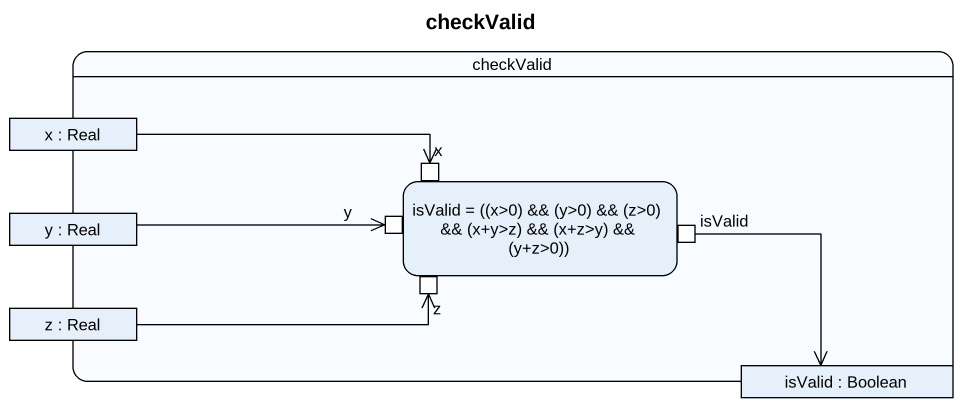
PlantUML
@startuml
title checkValid
hide empty description
state checkValid {
  state "x : Real" as x_ <<object>>
  state "y : Real" as y <<object>>
  state "isValid = ((x>0) && (y>0) && (z>0) && (x+y>z) && (x+z>y) && (y+z>0))" as isValid_x_0_y_0_z_0_x_y_z_x {
    state "x" as x__2 <<inputPin>>
    state "y" as y_2 <<inputPin>>
    state z <<inputPin>>
    state isValid <<outputPin>>
  }
  state "z : Real" as z_2 <<object>>
  state "isValid : Boolean" as isValid_2 <<object>>
}
x_ -right-> x__2
y -right-> y_2
isValid --> isValid_2
z_2 -right-> z
@enduml
